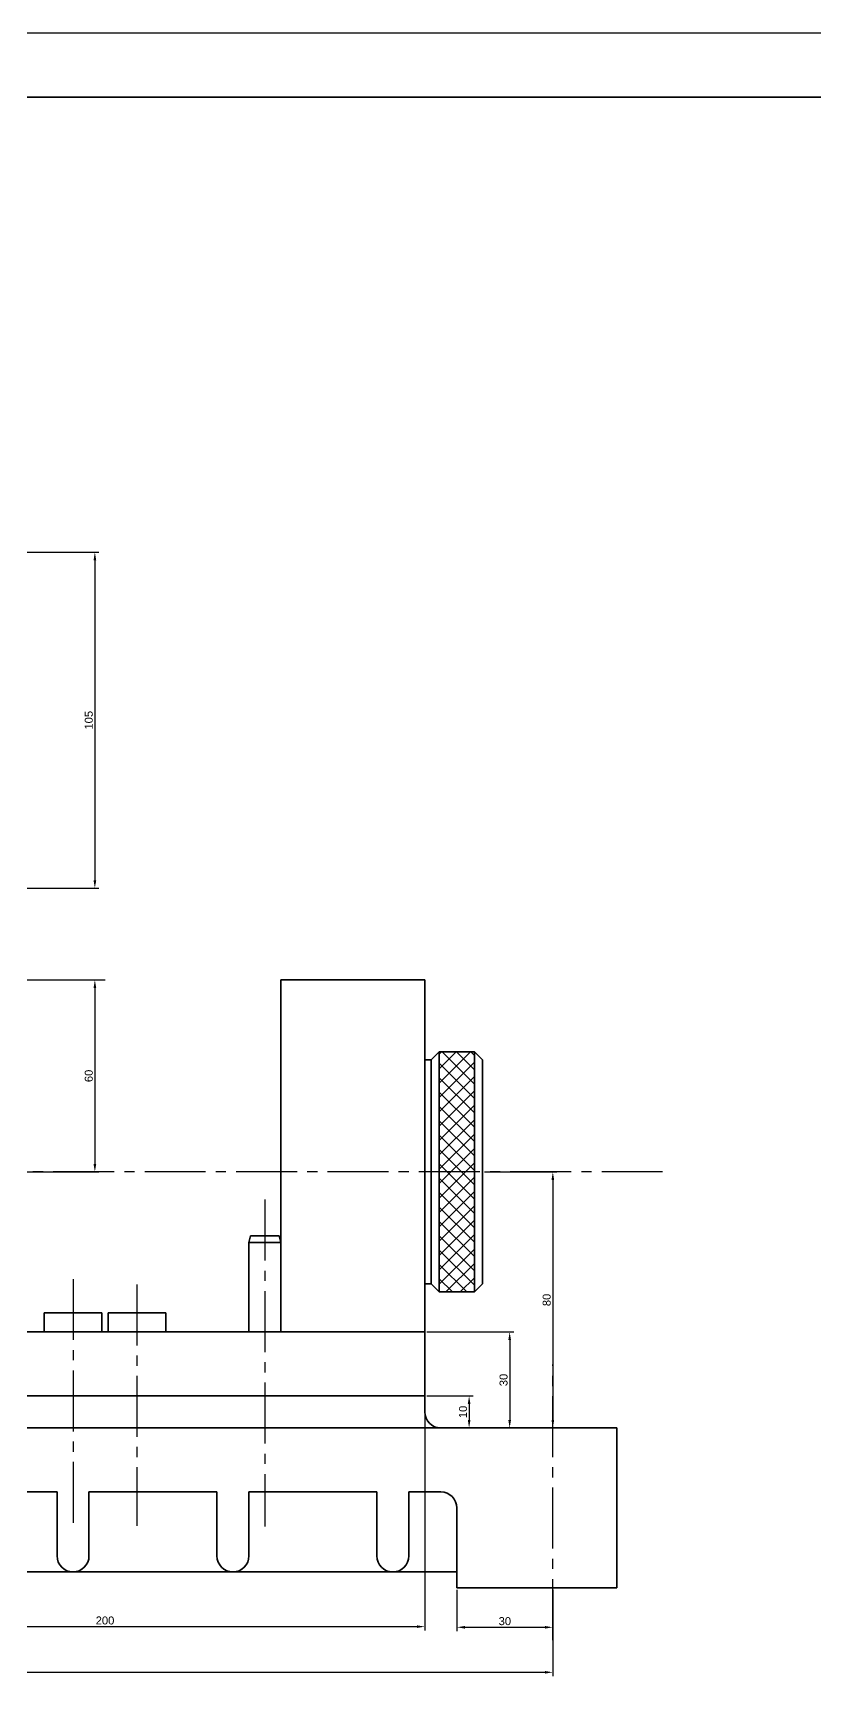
# Model space of a CAD drawing. Header units: millimetres. Extents: x 404 to 2877, y -584 to 1147.
# Drawn here: x 871 to 1116, y 631 to 1147 of the extents above; entities that cross this region are included whole.
import ezdxf

# ---------------------------------------------------------------- set-up
doc = ezdxf.new("R2010")
doc.units = ezdxf.units.MM
doc.linetypes.add('CENTER2', pattern=[28.575, 19.05, -3.175, 3.175, -3.175])
for name, color, linetype in [('剖面线', 3, 'Continuous'), ('标注层', 3, 'Continuous'), ('点画线', 1, 'CENTER2'), ('细实线', 7, 'Continuous')]:
    doc.layers.add(name, color=color, linetype=linetype)
doc.layers.add('粗实线', color=50, linetype='Continuous', lineweight=35)
doc.layers.add('边框', color=7, linetype='Continuous', lineweight=35)
doc.styles.get("Standard").update_dxf_attribs({"font": 'arial.ttf'})
doc.dimstyles.new('ISO-25', dxfattribs={"dimtxt": 2.5, "dimasz": 2.5, "dimexe": 1.25, "dimexo": 0.625, "dimtad": 1, "dimtxsty": 'Standard', "dimcen": 2.5, "dimadec": 0, "dimazin": 0, "dimtfac": 1, "dimtmove": 0, "dimatfit": 3, "dimfxl": 1, "dimarcsym": 0})

# ---------------------------------------------------------------- blocks, each defined once
blk = doc.blocks.new('*D17')
at = {"layer": 'Defpoints', "color": 0, "transparency": 16777216}
for p in [(533.72, 660.84), (1033.72, 660.84), (1033.72, 634.49)]:
    blk.add_point(p, dxfattribs=at)
at = {"layer": '标注层', "color": 0, "lineweight": -2, "transparency": 16777216}
for p, q in [((533.72, 660.22), (533.72, 633.24)), ((1033.72, 660.22), (1033.72, 633.24)), ((536.22, 634.49), (1031.22, 634.49))]:
    blk.add_line(p, q, dxfattribs=at)
at = {"layer": '标注层', "color": 0, "transparency": 16777216}
for points in [[(536.22, 634.91), (536.22, 634.07), (533.72, 634.49)], [(1031.22, 634.91), (1031.22, 634.07), (1033.72, 634.49)]]:
    blk.add_solid(points, dxfattribs=at)
at = {"layer": '标注层', "color": 0, "transparency": 16777216, "insert": (783.72, 636.39), "char_height": 2.5, "attachment_point": 5}
blk.add_mtext('500', dxfattribs=at)
blk = doc.blocks.new('*D19')
at = {"layer": 'Defpoints', "color": 0, "transparency": 16777216}
for p in [(1003.72, 660.84), (1033.72, 660.84), (1033.72, 648.56)]:
    blk.add_point(p, dxfattribs=at)
at = {"layer": '标注层', "color": 0, "lineweight": -2, "transparency": 16777216}
for p, q in [((1003.72, 660.22), (1003.72, 647.31)), ((1033.72, 660.22), (1033.72, 647.31)), ((1006.22, 648.56), (1031.22, 648.56))]:
    blk.add_line(p, q, dxfattribs=at)
at = {"layer": '标注层', "color": 0, "transparency": 16777216}
for points in [[(1006.22, 648.97), (1006.22, 648.14), (1003.72, 648.56)], [(1031.22, 648.97), (1031.22, 648.14), (1033.72, 648.56)]]:
    blk.add_solid(points, dxfattribs=at)
at = {"layer": '标注层', "color": 0, "transparency": 16777216, "insert": (1018.72, 650.46), "char_height": 2.5, "attachment_point": 5}
blk.add_mtext('30', dxfattribs=at)
blk = doc.blocks.new('*D35')
at = {"layer": 'Defpoints', "color": 0, "transparency": 16777216}
for p in [(793.72, 720.84), (993.72, 720.84), (993.72, 648.76)]:
    blk.add_point(p, dxfattribs=at)
at = {"layer": '标注层', "color": 0, "lineweight": -2, "transparency": 16777216}
for p, q in [((793.72, 720.22), (793.72, 647.51)), ((993.72, 720.22), (993.72, 647.51)), ((796.22, 648.76), (991.22, 648.76))]:
    blk.add_line(p, q, dxfattribs=at)
at = {"layer": '标注层', "color": 0, "transparency": 16777216}
for points in [[(796.22, 649.18), (796.22, 648.35), (793.72, 648.76)], [(991.22, 649.18), (991.22, 648.35), (993.72, 648.76)]]:
    blk.add_solid(points, dxfattribs=at)
at = {"layer": '标注层', "color": 0, "transparency": 16777216, "insert": (893.72, 650.67), "char_height": 2.5, "attachment_point": 5}
blk.add_mtext('200', dxfattribs=at)
blk = doc.blocks.new('*D38')
at = {"layer": 'Defpoints', "color": 0, "transparency": 16777216}
for p in [(867.72, 850.84), (856.72, 790.84), (890.55, 790.84)]:
    blk.add_point(p, dxfattribs=at)
at = {"layer": '标注层', "color": 0, "lineweight": -2, "transparency": 16777216}
for p, q in [((868.34, 850.84), (891.8, 850.84)), ((890.55, 848.34), (890.55, 793.34)), ((857.34, 790.84), (891.8, 790.84))]:
    blk.add_line(p, q, dxfattribs=at)
at = {"layer": '标注层', "color": 0, "transparency": 16777216}
for points in [[(890.14, 848.34), (890.97, 848.34), (890.55, 850.84)], [(890.14, 793.34), (890.97, 793.34), (890.55, 790.84)]]:
    blk.add_solid(points, dxfattribs=at)
at = {"layer": '标注层', "color": 0, "transparency": 16777216, "insert": (888.65, 820.84), "char_height": 2.5, "attachment_point": 5, "rotation": 90}
blk.add_mtext('60', dxfattribs=at)
blk = doc.blocks.new('*D41')
at = {"layer": 'Defpoints', "color": 0, "transparency": 16777216}
for p in [(1011.72, 790.84), (1033.72, 710.84), (1033.72, 710.84)]:
    blk.add_point(p, dxfattribs=at)
at = {"layer": '标注层', "color": 0, "lineweight": -2, "transparency": 16777216}
for p, q in [((1012.34, 790.84), (1034.97, 790.84)), ((1033.72, 788.34), (1033.72, 713.34)), ((1034.34, 710.84), (1034.97, 710.84))]:
    blk.add_line(p, q, dxfattribs=at)
at = {"layer": '标注层', "color": 0, "transparency": 16777216}
for points in [[(1033.3, 788.34), (1034.13, 788.34), (1033.72, 790.84)], [(1033.3, 713.34), (1034.13, 713.34), (1033.72, 710.84)]]:
    blk.add_solid(points, dxfattribs=at)
at = {"layer": '标注层', "color": 0, "transparency": 16777216, "insert": (1031.81, 750.84), "char_height": 2.5, "attachment_point": 5, "rotation": 90}
blk.add_mtext('80', dxfattribs=at)
blk = doc.blocks.new('*D105')
at = {"layer": 'Defpoints', "color": 0, "transparency": 16777216}
for p in [(993.72, 720.84), (998.72, 710.84), (1007.55, 710.84)]:
    blk.add_point(p, dxfattribs=at)
at = {"layer": '标注层', "color": 0, "lineweight": -2, "transparency": 16777216}
for p, q in [((994.34, 720.84), (1008.8, 720.84)), ((1007.55, 718.34), (1007.55, 713.34)), ((999.34, 710.84), (1008.8, 710.84))]:
    blk.add_line(p, q, dxfattribs=at)
at = {"layer": '标注层', "color": 0, "transparency": 16777216}
for points in [[(1007.14, 718.34), (1007.97, 718.34), (1007.55, 720.84)], [(1007.14, 713.34), (1007.97, 713.34), (1007.55, 710.84)]]:
    blk.add_solid(points, dxfattribs=at)
at = {"layer": '标注层', "color": 0, "transparency": 16777216, "insert": (1005.65, 715.84), "char_height": 2.5, "attachment_point": 5, "rotation": 90}
blk.add_mtext('10', dxfattribs=at)
blk = doc.blocks.new('*D106')
at = {"layer": 'Defpoints', "color": 0, "transparency": 16777216}
for p in [(993.72, 740.84), (993.72, 710.84), (1020.23, 710.84)]:
    blk.add_point(p, dxfattribs=at)
at = {"layer": '标注层', "color": 0, "lineweight": -2, "transparency": 16777216}
for p, q in [((994.34, 740.84), (1021.48, 740.84)), ((1020.23, 738.34), (1020.23, 713.34)), ((994.34, 710.84), (1021.48, 710.84))]:
    blk.add_line(p, q, dxfattribs=at)
at = {"layer": '标注层', "color": 0, "transparency": 16777216}
for points in [[(1019.81, 738.34), (1020.64, 738.34), (1020.23, 740.84)], [(1019.81, 713.34), (1020.64, 713.34), (1020.23, 710.84)]]:
    blk.add_solid(points, dxfattribs=at)
at = {"layer": '标注层', "color": 0, "transparency": 16777216, "insert": (1018.33, 725.84), "char_height": 2.5, "attachment_point": 5, "rotation": 90}
blk.add_mtext('30', dxfattribs=at)
blk = doc.blocks.new('*D114')
at = {"layer": 'Defpoints', "color": 0, "transparency": 16777216}
for p in [(743.72, 984.48), (743.72, 879.48), (890.55, 879.48)]:
    blk.add_point(p, dxfattribs=at)
at = {"layer": '标注层', "color": 0, "lineweight": -2, "transparency": 16777216}
for p, q in [((744.34, 984.48), (891.8, 984.48)), ((890.55, 981.98), (890.55, 881.98)), ((744.34, 879.48), (891.8, 879.48))]:
    blk.add_line(p, q, dxfattribs=at)
at = {"layer": '标注层', "color": 0, "transparency": 16777216}
for points in [[(890.14, 981.98), (890.97, 981.98), (890.55, 984.48)], [(890.14, 881.98), (890.97, 881.98), (890.55, 879.48)]]:
    blk.add_solid(points, dxfattribs=at)
at = {"layer": '标注层', "color": 0, "transparency": 16777216, "insert": (888.65, 931.98), "char_height": 2.5, "attachment_point": 5, "rotation": 90}
blk.add_mtext('105', dxfattribs=at)

msp = doc.modelspace()

# ---------------------------------------------------------------- hatches: boundary and pattern name
at = {"layer": '剖面线'}
h = msp.add_hatch(dxfattribs=at)
h.set_pattern_fill('_USER', color=256, scale=5, angle=135, pattern_type=0)
h.set_pattern_definition([(135, (0, 0), (-3.535534, -3.535534), [])])
edge = h.paths.add_edge_path()
edge.add_spline(control_points=[(864.744, 720.841), (864.766, 727.657), (864.746, 734.249), (864.726, 740.841)], knot_values=[106.9354967, 106.9354967, 106.9354967, 106.9354967, 127.0332485, 127.0332485, 127.0332485, 127.0332485], degree=3, periodic=0)
edge.add_line((864.726, 740.841), (849.715, 740.841))
edge.add_line((849.715, 740.841), (848.715, 739.841))
edge.add_line((848.715, 739.841), (848.715, 721.841))
edge.add_line((848.715, 721.841), (849.715, 720.841))
edge.add_line((849.715, 720.841), (864.744, 720.841))
edge = h.paths.add_edge_path()
edge.add_line((838.715, 739.841), (837.715, 740.841))
edge.add_line((837.715, 740.841), (826.167, 740.841))
edge.add_spline(control_points=[(826.167, 740.841), (826.126, 736.868), (826.082, 730.325), (826.343, 723.504), (826.549, 720.841)], knot_values=[1.7527181, 1.7527181, 1.7527181, 1.7527181, 13.78396, 21.5020778, 21.5020778, 21.5020778, 21.5020778], degree=3, periodic=0)
edge.add_line((826.549, 720.841), (837.715, 720.841))
edge.add_line((837.715, 720.841), (838.715, 721.841))
edge.add_line((838.715, 721.841), (838.715, 739.841))
edge = h.paths.add_edge_path()
edge.add_spline(control_points=[(838.715, 878.966), (833.307, 875.167), (824.353, 868.878), (813.936, 862.81), (812.048, 858.841)], knot_values=[0, 0, 0, 0, 20.2195962, 33.479204, 33.479204, 33.479204, 33.479204], degree=3, periodic=0)
edge.add_line((812.048, 858.841), (838.715, 858.841))
edge.add_line((838.715, 858.841), (838.715, 862.091))
edge.add_line((838.715, 862.091), (838.715, 878.966))
edge = h.paths.add_edge_path()
edge.add_line((838.715, 842.841), (808.124, 842.841))
edge.add_spline(control_points=[(808.124, 842.841), (807.029, 837.415), (800.372, 835.69), (793.715, 833.966)], knot_values=[0, 0, 0, 0, 16.9226136, 16.9226136, 16.9226136, 16.9226136], degree=3, periodic=0)
edge.add_line((793.715, 833.966), (793.715, 823.841))
edge.add_line((793.715, 823.841), (793.715, 818.841))
edge.add_line((793.715, 818.841), (795.715, 820.841))
edge.add_line((795.715, 820.841), (834.715, 820.841))
edge.add_line((834.715, 820.841), (836.715, 818.841))
edge.add_line((836.715, 818.841), (838.715, 818.841))
edge.add_line((838.715, 818.841), (838.715, 823.841))
edge.add_line((838.715, 823.841), (838.715, 842.841))
h.paths.add_polyline_path([(1354.589, 735.841, 0.4142136), (1349.589, 740.841), (1334.589, 740.841), (1334.589, 734.841), (1331.339, 734.841), (1331.339, 720.841), (1331.589, 720.841), (1354.589, 720.841)])
edge = h.paths.add_edge_path()
edge.add_line((1309.589, 740.841), (1291.527, 740.841))
edge.add_spline(control_points=[(1291.527, 740.841), (1290.938, 734.073), (1290.061, 727.308), (1289.58, 720.841)], knot_values=[94.670311, 94.670311, 94.670311, 94.670311, 113.6267461, 113.6267461, 113.6267461, 113.6267461], degree=3, periodic=0)
edge.add_line((1289.58, 720.841), (1309.589, 720.841))
edge.add_line((1309.589, 720.841), (1309.589, 740.841))
h.paths.add_polyline_path([(1317.839, 734.841), (1314.589, 734.841), (1314.589, 720.841), (1317.589, 720.841), (1317.839, 720.841)])
h.paths.add_polyline_path([(1314.589, 734.841), (1314.589, 740.841), (1309.589, 740.841), (1309.589, 720.841), (1314.589, 720.841)])
h.paths.add_polyline_path([(1296.021, 1018.413), (1296.05, 1018.371), (1296.079, 1018.329), (1296.108, 1018.287), (1296.137, 1018.245), (1296.166, 1018.203), (1296.196, 1018.162), (1296.225, 1018.121), (1296.254, 1018.079), (1296.28, 1018.044), (1295.993, 1018.455)])
at = {"layer": '细实线'}
h = msp.add_hatch(dxfattribs=at)
h.set_pattern_fill('ANSI37', color=256)
h.paths.add_polyline_path([(1009.215, 828.341), (998.215, 828.341), (998.215, 790.841), (1009.215, 790.841)])
h.paths.add_polyline_path([(1009.215, 790.841), (998.215, 790.841), (998.215, 757.932), (998.215, 753.341), (1009.215, 753.341), (1009.215, 757.932)])
edge = h.paths.add_edge_path()
edge.add_line((854.215, 790.841), (849.891, 790.841))
edge.add_spline(control_points=[(849.891, 790.841), (847.458, 789.381), (845.241, 788.08), (843.215, 786.925)], knot_values=[180.1172341, 180.1172341, 180.1172341, 180.1172341, 182.1159283, 182.1159283, 182.1159283, 182.1159283], degree=3, periodic=0)
edge.add_line((843.215, 786.925), (843.215, 770.841))
edge.add_line((843.215, 770.841), (848.179, 770.841))
edge.add_line((848.179, 770.841), (848.715, 768.841))
edge.add_line((848.715, 768.841), (848.715, 753.341))
edge.add_line((848.715, 753.341), (854.215, 753.341))
edge.add_line((854.215, 753.341), (854.215, 757.932))
edge.add_line((854.215, 757.932), (854.215, 790.841))

# ---------------------------------------------------------------- linework, layer by layer
msp.add_lwpolyline([(403.835, 305.705), (1592.835, 305.705), (1592.835, 1146.705), (403.835, 1146.705)], close=True)
at = {"layer": '点画线'}
for p, q in [((535.975, 850.841), (893.788, 850.841)), ((1068.056, 790.841), (519.374, 790.841)), ((943.715, 782.175), (943.715, 680.097)), ((883.715, 757.374), (883.715, 680.841)), ((903.715, 755.702), (903.715, 680.272)), ((1033.715, 644.564), (1033.715, 730.661))]:
    msp.add_line(p, q, dxfattribs=at)
at = {"layer": '粗实线', "lineweight": 35}
for p, q in [((948.715, 850.841), (948.715, 790.841)), ((993.715, 850.841), (948.715, 850.841)), ((993.715, 850.841), (993.715, 790.841)), ((998.215, 828.341), (998.215, 757.932)), ((1009.215, 828.341), (1009.215, 757.932)), ((993.715, 825.841), (993.715, 760.126)), ((995.715, 825.841), (995.715, 760.126)), ((1011.715, 825.841), (1011.715, 760.126)), ((948.715, 790.841), (948.715, 740.841)), ((993.715, 790.841), (993.715, 740.841)), ((938.715, 740.841), (938.715, 768.841)), ((993.715, 720.841), (848.715, 720.841)), ((1043.715, 710.841), (864.626, 710.841)), ((1053.715, 710.841), (1053.715, 660.841)), ((838.715, 690.841), (878.715, 690.841)), ((878.715, 670.841), (878.715, 690.841)), ((888.715, 690.841), (888.715, 670.841)), ((888.715, 690.841), (928.715, 690.841)), ((928.715, 670.841), (928.715, 690.841)), ((938.715, 690.841), (938.715, 670.841)), ((938.715, 690.841), (978.715, 690.841)), ((978.715, 670.841), (978.715, 690.841)), ((988.715, 690.841), (988.715, 670.841)), ((1003.715, 660.841), (1003.715, 685.841)), ((883.695, 665.841), (833.735, 665.841)), ((933.695, 665.841), (883.735, 665.841)), ((983.695, 665.841), (933.735, 665.841)), ((1043.715, 660.841), (1003.715, 660.841))]:
    msp.add_line(p, q, dxfattribs=at)
at = {"layer": '粗实线', "lineweight": 35, "ltscale": 0.088388}
for p, q in [((995.715, 825.841), (998.215, 828.341)), ((1011.715, 825.841), (1009.215, 828.341)), ((995.715, 755.841), (998.215, 753.341)), ((1011.715, 755.841), (1009.215, 753.341))]:
    msp.add_line(p, q, dxfattribs=at)
at = {"layer": '粗实线', "lineweight": 35, "ltscale": 0.275}
for p, q in [((1009.215, 828.341), (998.215, 828.341)), ((1009.215, 753.341), (998.215, 753.341))]:
    msp.add_line(p, q, dxfattribs=at)
at = {"layer": '粗实线', "lineweight": 35, "ltscale": 0.05}
for p, q in [((995.715, 825.841), (993.715, 825.841)), ((995.715, 755.841), (993.715, 755.841))]:
    msp.add_line(p, q, dxfattribs=at)
at = {"layer": '粗实线', "lineweight": 35, "ltscale": 0.051764}
for p, q in [((938.715, 768.841), (939.251, 770.841)), ((948.715, 768.841), (948.179, 770.841))]:
    msp.add_line(p, q, dxfattribs=at)
at = {"layer": '粗实线', "lineweight": 35, "ltscale": 0.223206}
msp.add_line((948.179, 770.841), (939.251, 770.841), dxfattribs=at)
at = {"layer": '粗实线', "lineweight": 35, "ltscale": 0.25}
for p, q in [((948.715, 768.841), (938.715, 768.841)), ((1053.715, 710.841), (1043.715, 710.841)), ((988.715, 690.841), (998.715, 690.841)), ((1053.715, 660.841), (1043.715, 660.841))]:
    msp.add_line(p, q, dxfattribs=at)
at = {"layer": '粗实线', "lineweight": 35, "ltscale": 0.107116}
for p, q in [((993.715, 760.126), (993.715, 755.841)), ((995.715, 760.126), (995.715, 755.841)), ((1011.715, 760.126), (1011.715, 755.841))]:
    msp.add_line(p, q, dxfattribs=at)
at = {"layer": '粗实线', "lineweight": 35, "ltscale": 0.114767}
for p, q in [((998.215, 757.932), (998.215, 753.341)), ((1009.215, 757.932), (1009.215, 753.341))]:
    msp.add_line(p, q, dxfattribs=at)
at = {"layer": '粗实线', "lineweight": 35, "ltscale": 0.422456}
for p, q in [((874.715, 746.841), (892.715, 746.841)), ((894.715, 746.841), (912.715, 746.841))]:
    msp.add_line(p, q, dxfattribs=at)
at = {"layer": '粗实线', "lineweight": 35, "ltscale": 0.150002}
for p, q in [((874.715, 746.841), (874.715, 740.841)), ((892.715, 746.841), (892.715, 740.841))]:
    msp.add_line(p, q, dxfattribs=at)
at = {"layer": '粗实线', "lineweight": 35, "ltscale": 0.15}
for p, q in [((894.715, 746.841), (894.715, 740.841)), ((912.715, 746.841), (912.715, 740.841))]:
    msp.add_line(p, q, dxfattribs=at)
at = {"layer": '粗实线'}
msp.add_line((848.715, 740.841), (993.715, 740.841), dxfattribs=at)
at = {"layer": '粗实线', "lineweight": 35, "ltscale": 0.125}
for p, q in [((993.715, 740.841), (993.715, 735.841)), ((993.715, 715.841), (993.715, 720.841))]:
    msp.add_line(p, q, dxfattribs=at)
at = {"layer": '粗实线', "lineweight": 35, "ltscale": 0.375}
msp.add_line((993.715, 735.841), (993.715, 720.841), dxfattribs=at)
at = {"layer": '粗实线', "lineweight": 35, "ltscale": 0.499501}
msp.add_line((1003.715, 665.841), (983.735, 665.841), dxfattribs=at)
at = {"layer": '粗实线', "lineweight": 35}
for centre, start, end in [((998.715, 715.841), 180.00001, 270), ((998.715, 685.841), 0, 90), ((883.715, 670.841), 180.00001, 0), ((933.715, 670.841), 180.00001, 0), ((983.715, 670.841), 180.00001, 0)]:
    msp.add_arc(centre, 5, start, end, dxfattribs=at)
at = {"layer": '边框', "linetype": 'Continuous', "lineweight": 35}
msp.add_line((1572.835, 1126.705), (423.835, 1126.705), dxfattribs=at)

# ---------------------------------------------------------------- dimensions: what is measured, and where the dimension line sits
at = {"layer": '标注层'}
for base, p1, p2, picture, middle in [((890.555, 879.481), (743.715, 984.481), (743.715, 879.481), '*D114', (888.653, 931.981)), ((890.555, 790.841), (867.715, 850.841), (856.715, 790.841), '*D38', (888.653, 820.841)), ((1033.715, 710.841), (1011.715, 790.841), (1033.715, 710.841), '*D41', (1031.814, 750.841)), ((1020.228, 710.841), (993.715, 740.841), (993.715, 710.841), '*D106', (1018.325, 725.841)), ((1007.554, 710.841), (993.715, 720.841), (998.715, 710.841), '*D105', (1005.653, 715.841))]:
    dim = msp.add_linear_dim(base=base, p1=p1, p2=p2, angle=90, dimstyle='ISO-25', dxfattribs=at)
    dim.commit()
    dim.dimension.update_dxf_attribs({"geometry": picture, "text_midpoint": middle})
for base, p1, p2, picture, middle in [((993.715, 648.765), (793.715, 720.841), (993.715, 720.841), '*D35', (893.715, 650.666)), ((1033.715, 634.489), (533.715, 660.841), (1033.715, 660.841), '*D17', (783.715, 636.39)), ((1033.715, 648.556), (1003.715, 660.841), (1033.715, 660.841), '*D19', (1018.715, 650.459))]:
    dim = msp.add_linear_dim(base=base, p1=p1, p2=p2, dimstyle='ISO-25', dxfattribs=at)
    dim.commit()
    dim.dimension.update_dxf_attribs({"geometry": picture, "text_midpoint": middle})

doc.saveas('drawing.dxf')
